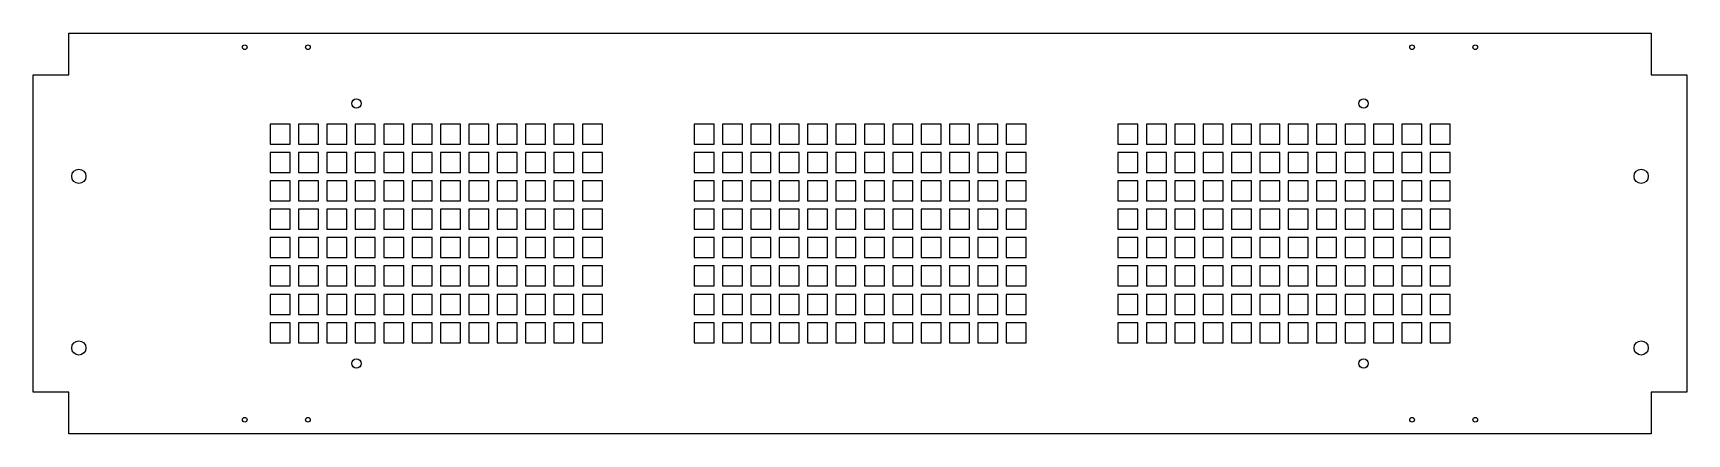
# Model space of a CAD drawing. Header units: inches. Extents: x -0.7 to 35.5, y -0.7 to 8.1.
import ezdxf

# ---------------------------------------------------------------- set-up
doc = ezdxf.new("R2010")
doc.units = ezdxf.units.IN
doc.header["$MEASUREMENT"] = 0

msp = doc.modelspace()

# ---------------------------------------------------------------- linework, layer by layer
at = {"color": 7, "linetype": 'Continuous', "lineweight": 25}
for p, q in [((0.123, 7.19), (0.123, 8.099)), ((0.123, 8.099), (34.687, 8.099)), ((34.687, 8.099), (34.687, 7.19)), ((-0.659, 0.25), (-0.659, 7.19)), ((-0.659, 7.19), (0.123, 7.19)), ((34.687, 7.19), (35.469, 7.19)), ((35.469, 7.19), (35.469, 0.25)), ((4.957, 6.11), (4.52, 6.11)), ((4.52, 6.11), (4.52, 5.673)), ((4.957, 5.673), (4.957, 6.11)), ((5.14, 6.11), (5.14, 5.673)), ((5.577, 6.11), (5.14, 6.11)), ((5.577, 5.673), (5.577, 6.11)), ((5.76, 6.11), (5.76, 5.673)), ((6.197, 6.11), (5.76, 6.11)), ((6.197, 5.673), (6.197, 6.11)), ((6.38, 6.11), (6.38, 5.673)), ((6.817, 6.11), (6.38, 6.11)), ((6.817, 5.673), (6.817, 6.11)), ((7, 6.11), (7, 5.673)), ((7.437, 6.11), (7, 6.11)), ((7.437, 5.673), (7.437, 6.11)), ((7.62, 6.11), (7.62, 5.673)), ((8.057, 6.11), (7.62, 6.11)), ((8.057, 5.673), (8.057, 6.11)), ((8.24, 6.11), (8.24, 5.673)), ((8.677, 6.11), (8.24, 6.11)), ((8.677, 5.673), (8.677, 6.11)), ((8.86, 6.11), (8.86, 5.673)), ((9.297, 6.11), (8.86, 6.11)), ((9.297, 5.673), (9.297, 6.11)), ((9.48, 6.11), (9.48, 5.673)), ((9.917, 6.11), (9.48, 6.11)), ((9.917, 5.673), (9.917, 6.11)), ((10.1, 6.11), (10.1, 5.673)), ((10.537, 6.11), (10.1, 6.11)), ((10.537, 5.673), (10.537, 6.11)), ((10.72, 6.11), (10.72, 5.673)), ((11.157, 6.11), (10.72, 6.11)), ((11.157, 5.673), (11.157, 6.11)), ((11.34, 6.11), (11.34, 5.673)), ((11.777, 6.11), (11.34, 6.11)), ((11.777, 5.673), (11.777, 6.11)), ((14.217, 6.11), (13.78, 6.11)), ((13.78, 6.11), (13.78, 5.673)), ((14.217, 5.673), (14.217, 6.11)), ((14.4, 6.11), (14.4, 5.673)), ((14.837, 6.11), (14.4, 6.11)), ((14.837, 5.673), (14.837, 6.11)), ((15.02, 6.11), (15.02, 5.673)), ((15.457, 6.11), (15.02, 6.11)), ((15.457, 5.673), (15.457, 6.11)), ((15.64, 6.11), (15.64, 5.673)), ((16.077, 6.11), (15.64, 6.11)), ((16.077, 5.673), (16.077, 6.11)), ((16.26, 6.11), (16.26, 5.673)), ((16.697, 6.11), (16.26, 6.11)), ((16.697, 5.673), (16.697, 6.11)), ((16.88, 6.11), (16.88, 5.673)), ((17.317, 6.11), (16.88, 6.11)), ((17.317, 5.673), (17.317, 6.11)), ((17.5, 6.11), (17.5, 5.673)), ((17.937, 6.11), (17.5, 6.11)), ((17.937, 5.673), (17.937, 6.11)), ((18.12, 6.11), (18.12, 5.673)), ((18.557, 6.11), (18.12, 6.11)), ((18.557, 5.673), (18.557, 6.11)), ((18.74, 6.11), (18.74, 5.673)), ((19.177, 6.11), (18.74, 6.11)), ((19.177, 5.673), (19.177, 6.11)), ((19.36, 6.11), (19.36, 5.673)), ((19.797, 6.11), (19.36, 6.11)), ((19.797, 5.673), (19.797, 6.11)), ((19.98, 6.11), (19.98, 5.673)), ((20.417, 6.11), (19.98, 6.11)), ((20.417, 5.673), (20.417, 6.11)), ((20.6, 6.11), (20.6, 5.673)), ((21.037, 6.11), (20.6, 6.11)), ((21.037, 5.673), (21.037, 6.11)), ((23.477, 6.11), (23.04, 6.11)), ((23.04, 6.11), (23.04, 5.673)), ((23.477, 5.673), (23.477, 6.11)), ((23.66, 6.11), (23.66, 5.673)), ((24.097, 6.11), (23.66, 6.11)), ((24.097, 5.673), (24.097, 6.11)), ((24.28, 6.11), (24.28, 5.673)), ((24.717, 6.11), (24.28, 6.11)), ((24.717, 5.673), (24.717, 6.11)), ((24.9, 6.11), (24.9, 5.673)), ((25.337, 6.11), (24.9, 6.11)), ((25.337, 5.673), (25.337, 6.11)), ((25.52, 6.11), (25.52, 5.673)), ((25.957, 6.11), (25.52, 6.11)), ((25.957, 5.673), (25.957, 6.11)), ((26.14, 6.11), (26.14, 5.673)), ((26.577, 6.11), (26.14, 6.11)), ((26.577, 5.673), (26.577, 6.11)), ((26.76, 6.11), (26.76, 5.673)), ((27.197, 6.11), (26.76, 6.11)), ((27.197, 5.673), (27.197, 6.11)), ((27.38, 6.11), (27.38, 5.673)), ((27.817, 6.11), (27.38, 6.11)), ((27.817, 5.673), (27.817, 6.11)), ((28, 6.11), (28, 5.673)), ((28.437, 6.11), (28, 6.11)), ((28.437, 5.673), (28.437, 6.11)), ((28.62, 6.11), (28.62, 5.673)), ((29.057, 6.11), (28.62, 6.11)), ((29.057, 5.673), (29.057, 6.11)), ((29.24, 6.11), (29.24, 5.673)), ((29.677, 6.11), (29.24, 6.11)), ((29.677, 5.673), (29.677, 6.11)), ((29.86, 6.11), (29.86, 5.673)), ((30.297, 6.11), (29.86, 6.11)), ((30.297, 5.673), (30.297, 6.11)), ((4.52, 5.673), (4.957, 5.673)), ((4.52, 5.49), (4.52, 5.053)), ((4.957, 5.49), (4.52, 5.49)), ((4.957, 5.053), (4.957, 5.49)), ((5.14, 5.673), (5.577, 5.673)), ((5.14, 5.49), (5.14, 5.053)), ((5.577, 5.49), (5.14, 5.49)), ((5.577, 5.053), (5.577, 5.49)), ((5.76, 5.673), (6.197, 5.673)), ((5.76, 5.49), (5.76, 5.053)), ((6.197, 5.49), (5.76, 5.49)), ((6.197, 5.053), (6.197, 5.49)), ((6.38, 5.673), (6.817, 5.673)), ((6.38, 5.49), (6.38, 5.053)), ((6.817, 5.49), (6.38, 5.49)), ((6.817, 5.053), (6.817, 5.49)), ((7, 5.673), (7.437, 5.673)), ((7, 5.49), (7, 5.053)), ((7.437, 5.49), (7, 5.49)), ((7.437, 5.053), (7.437, 5.49)), ((7.62, 5.673), (8.057, 5.673)), ((7.62, 5.49), (7.62, 5.053)), ((8.057, 5.49), (7.62, 5.49)), ((8.057, 5.053), (8.057, 5.49)), ((8.24, 5.673), (8.677, 5.673)), ((8.24, 5.49), (8.24, 5.053)), ((8.677, 5.49), (8.24, 5.49)), ((8.677, 5.053), (8.677, 5.49)), ((8.86, 5.673), (9.297, 5.673)), ((8.86, 5.49), (8.86, 5.053)), ((9.297, 5.49), (8.86, 5.49)), ((9.297, 5.053), (9.297, 5.49)), ((9.48, 5.673), (9.917, 5.673)), ((9.48, 5.49), (9.48, 5.053)), ((9.917, 5.49), (9.48, 5.49)), ((9.917, 5.053), (9.917, 5.49)), ((10.1, 5.673), (10.537, 5.673)), ((10.1, 5.49), (10.1, 5.053)), ((10.537, 5.49), (10.1, 5.49)), ((10.537, 5.053), (10.537, 5.49)), ((10.72, 5.673), (11.157, 5.673)), ((10.72, 5.49), (10.72, 5.053)), ((11.157, 5.49), (10.72, 5.49)), ((11.157, 5.053), (11.157, 5.49)), ((11.34, 5.673), (11.777, 5.673)), ((11.34, 5.49), (11.34, 5.053)), ((11.777, 5.49), (11.34, 5.49)), ((11.777, 5.053), (11.777, 5.49)), ((13.78, 5.673), (14.217, 5.673)), ((13.78, 5.49), (13.78, 5.053)), ((14.217, 5.49), (13.78, 5.49)), ((14.217, 5.053), (14.217, 5.49)), ((14.4, 5.673), (14.837, 5.673)), ((14.4, 5.49), (14.4, 5.053)), ((14.837, 5.49), (14.4, 5.49)), ((14.837, 5.053), (14.837, 5.49)), ((15.02, 5.673), (15.457, 5.673)), ((15.02, 5.49), (15.02, 5.053)), ((15.457, 5.49), (15.02, 5.49)), ((15.457, 5.053), (15.457, 5.49)), ((15.64, 5.673), (16.077, 5.673)), ((15.64, 5.49), (15.64, 5.053)), ((16.077, 5.49), (15.64, 5.49)), ((16.077, 5.053), (16.077, 5.49)), ((16.26, 5.673), (16.697, 5.673)), ((16.26, 5.49), (16.26, 5.053)), ((16.697, 5.49), (16.26, 5.49)), ((16.697, 5.053), (16.697, 5.49)), ((16.88, 5.673), (17.317, 5.673)), ((16.88, 5.49), (16.88, 5.053)), ((17.317, 5.49), (16.88, 5.49)), ((17.317, 5.053), (17.317, 5.49)), ((17.5, 5.673), (17.937, 5.673)), ((17.5, 5.49), (17.5, 5.053)), ((17.937, 5.49), (17.5, 5.49)), ((17.937, 5.053), (17.937, 5.49)), ((18.12, 5.673), (18.557, 5.673)), ((18.12, 5.49), (18.12, 5.053)), ((18.557, 5.49), (18.12, 5.49)), ((18.557, 5.053), (18.557, 5.49)), ((18.74, 5.673), (19.177, 5.673)), ((18.74, 5.49), (18.74, 5.053)), ((19.177, 5.49), (18.74, 5.49)), ((19.177, 5.053), (19.177, 5.49)), ((19.36, 5.673), (19.797, 5.673)), ((19.36, 5.49), (19.36, 5.053)), ((19.797, 5.49), (19.36, 5.49)), ((19.797, 5.053), (19.797, 5.49)), ((19.98, 5.673), (20.417, 5.673)), ((19.98, 5.49), (19.98, 5.053)), ((20.417, 5.49), (19.98, 5.49)), ((20.417, 5.053), (20.417, 5.49)), ((20.6, 5.673), (21.037, 5.673)), ((20.6, 5.49), (20.6, 5.053)), ((21.037, 5.49), (20.6, 5.49)), ((21.037, 5.053), (21.037, 5.49)), ((23.04, 5.673), (23.477, 5.673)), ((23.04, 5.49), (23.04, 5.053)), ((23.477, 5.49), (23.04, 5.49)), ((23.477, 5.053), (23.477, 5.49)), ((23.66, 5.673), (24.097, 5.673)), ((23.66, 5.49), (23.66, 5.053)), ((24.097, 5.49), (23.66, 5.49)), ((24.097, 5.053), (24.097, 5.49)), ((24.28, 5.673), (24.717, 5.673)), ((24.28, 5.49), (24.28, 5.053)), ((24.717, 5.49), (24.28, 5.49)), ((24.717, 5.053), (24.717, 5.49)), ((24.9, 5.673), (25.337, 5.673)), ((24.9, 5.49), (24.9, 5.053)), ((25.337, 5.49), (24.9, 5.49)), ((25.337, 5.053), (25.337, 5.49)), ((25.52, 5.673), (25.957, 5.673)), ((25.52, 5.49), (25.52, 5.053)), ((25.957, 5.49), (25.52, 5.49)), ((25.957, 5.053), (25.957, 5.49)), ((26.14, 5.673), (26.577, 5.673)), ((26.14, 5.49), (26.14, 5.053)), ((26.577, 5.49), (26.14, 5.49)), ((26.577, 5.053), (26.577, 5.49)), ((26.76, 5.673), (27.197, 5.673)), ((26.76, 5.49), (26.76, 5.053)), ((27.197, 5.49), (26.76, 5.49)), ((27.197, 5.053), (27.197, 5.49)), ((27.38, 5.673), (27.817, 5.673)), ((27.38, 5.49), (27.38, 5.053)), ((27.817, 5.49), (27.38, 5.49)), ((27.817, 5.053), (27.817, 5.49)), ((28, 5.673), (28.437, 5.673)), ((28, 5.49), (28, 5.053)), ((28.437, 5.49), (28, 5.49)), ((28.437, 5.053), (28.437, 5.49)), ((28.62, 5.673), (29.057, 5.673)), ((28.62, 5.49), (28.62, 5.053)), ((29.057, 5.49), (28.62, 5.49)), ((29.057, 5.053), (29.057, 5.49)), ((29.24, 5.673), (29.677, 5.673)), ((29.24, 5.49), (29.24, 5.053)), ((29.677, 5.49), (29.24, 5.49)), ((29.677, 5.053), (29.677, 5.49)), ((29.86, 5.673), (30.297, 5.673)), ((29.86, 5.49), (29.86, 5.053)), ((30.297, 5.49), (29.86, 5.49)), ((30.297, 5.053), (30.297, 5.49)), ((4.52, 5.053), (4.957, 5.053)), ((4.52, 4.87), (4.52, 4.433)), ((4.957, 4.87), (4.52, 4.87)), ((4.957, 4.433), (4.957, 4.87)), ((5.14, 5.053), (5.577, 5.053)), ((5.14, 4.87), (5.14, 4.433)), ((5.577, 4.87), (5.14, 4.87)), ((5.577, 4.433), (5.577, 4.87)), ((5.76, 5.053), (6.197, 5.053)), ((5.76, 4.87), (5.76, 4.433)), ((6.197, 4.87), (5.76, 4.87)), ((6.197, 4.433), (6.197, 4.87)), ((6.38, 5.053), (6.817, 5.053)), ((6.38, 4.87), (6.38, 4.433)), ((6.817, 4.87), (6.38, 4.87)), ((6.817, 4.433), (6.817, 4.87)), ((7, 5.053), (7.437, 5.053)), ((7, 4.87), (7, 4.433)), ((7.437, 4.87), (7, 4.87)), ((7.437, 4.433), (7.437, 4.87)), ((7.62, 5.053), (8.057, 5.053)), ((7.62, 4.87), (7.62, 4.433)), ((8.057, 4.87), (7.62, 4.87)), ((8.057, 4.433), (8.057, 4.87)), ((8.24, 5.053), (8.677, 5.053)), ((8.24, 4.87), (8.24, 4.433)), ((8.677, 4.87), (8.24, 4.87)), ((8.677, 4.433), (8.677, 4.87)), ((8.86, 5.053), (9.297, 5.053)), ((8.86, 4.87), (8.86, 4.433)), ((9.297, 4.87), (8.86, 4.87)), ((9.297, 4.433), (9.297, 4.87)), ((9.48, 5.053), (9.917, 5.053)), ((9.48, 4.87), (9.48, 4.433)), ((9.917, 4.87), (9.48, 4.87)), ((9.917, 4.433), (9.917, 4.87)), ((10.1, 5.053), (10.537, 5.053)), ((10.1, 4.87), (10.1, 4.433)), ((10.537, 4.87), (10.1, 4.87)), ((10.537, 4.433), (10.537, 4.87)), ((10.72, 5.053), (11.157, 5.053)), ((10.72, 4.87), (10.72, 4.433)), ((11.157, 4.87), (10.72, 4.87)), ((11.157, 4.433), (11.157, 4.87)), ((11.34, 5.053), (11.777, 5.053)), ((11.34, 4.87), (11.34, 4.433)), ((11.777, 4.87), (11.34, 4.87)), ((11.777, 4.433), (11.777, 4.87)), ((13.78, 5.053), (14.217, 5.053)), ((13.78, 4.87), (13.78, 4.433)), ((14.217, 4.87), (13.78, 4.87)), ((14.217, 4.433), (14.217, 4.87)), ((14.4, 5.053), (14.837, 5.053)), ((14.4, 4.87), (14.4, 4.433)), ((14.837, 4.87), (14.4, 4.87)), ((14.837, 4.433), (14.837, 4.87)), ((15.02, 5.053), (15.457, 5.053)), ((15.02, 4.87), (15.02, 4.433)), ((15.457, 4.87), (15.02, 4.87)), ((15.457, 4.433), (15.457, 4.87)), ((15.64, 5.053), (16.077, 5.053)), ((15.64, 4.87), (15.64, 4.433)), ((16.077, 4.87), (15.64, 4.87)), ((16.077, 4.433), (16.077, 4.87)), ((16.26, 5.053), (16.697, 5.053)), ((16.26, 4.87), (16.26, 4.433)), ((16.697, 4.87), (16.26, 4.87)), ((16.697, 4.433), (16.697, 4.87)), ((16.88, 5.053), (17.317, 5.053)), ((16.88, 4.87), (16.88, 4.433)), ((17.317, 4.87), (16.88, 4.87)), ((17.317, 4.433), (17.317, 4.87)), ((17.5, 5.053), (17.937, 5.053)), ((17.5, 4.87), (17.5, 4.433)), ((17.937, 4.87), (17.5, 4.87)), ((17.937, 4.433), (17.937, 4.87)), ((18.12, 5.053), (18.557, 5.053)), ((18.12, 4.87), (18.12, 4.433)), ((18.557, 4.87), (18.12, 4.87)), ((18.557, 4.433), (18.557, 4.87)), ((18.74, 5.053), (19.177, 5.053)), ((18.74, 4.87), (18.74, 4.433)), ((19.177, 4.87), (18.74, 4.87)), ((19.177, 4.433), (19.177, 4.87)), ((19.36, 5.053), (19.797, 5.053)), ((19.36, 4.87), (19.36, 4.433)), ((19.797, 4.87), (19.36, 4.87)), ((19.797, 4.433), (19.797, 4.87)), ((19.98, 5.053), (20.417, 5.053)), ((19.98, 4.87), (19.98, 4.433)), ((20.417, 4.87), (19.98, 4.87)), ((20.417, 4.433), (20.417, 4.87)), ((20.6, 5.053), (21.037, 5.053)), ((20.6, 4.87), (20.6, 4.433)), ((21.037, 4.87), (20.6, 4.87)), ((21.037, 4.433), (21.037, 4.87)), ((23.04, 5.053), (23.477, 5.053)), ((23.04, 4.87), (23.04, 4.433)), ((23.477, 4.87), (23.04, 4.87)), ((23.477, 4.433), (23.477, 4.87)), ((23.66, 5.053), (24.097, 5.053)), ((23.66, 4.87), (23.66, 4.433)), ((24.097, 4.87), (23.66, 4.87)), ((24.097, 4.433), (24.097, 4.87)), ((24.28, 5.053), (24.717, 5.053)), ((24.28, 4.87), (24.28, 4.433)), ((24.717, 4.87), (24.28, 4.87)), ((24.717, 4.433), (24.717, 4.87)), ((24.9, 5.053), (25.337, 5.053)), ((24.9, 4.87), (24.9, 4.433)), ((25.337, 4.87), (24.9, 4.87)), ((25.337, 4.433), (25.337, 4.87)), ((25.52, 5.053), (25.957, 5.053)), ((25.52, 4.87), (25.52, 4.433)), ((25.957, 4.87), (25.52, 4.87)), ((25.957, 4.433), (25.957, 4.87)), ((26.14, 5.053), (26.577, 5.053)), ((26.14, 4.87), (26.14, 4.433)), ((26.577, 4.87), (26.14, 4.87)), ((26.577, 4.433), (26.577, 4.87)), ((26.76, 5.053), (27.197, 5.053)), ((26.76, 4.87), (26.76, 4.433)), ((27.197, 4.87), (26.76, 4.87)), ((27.197, 4.433), (27.197, 4.87)), ((27.38, 5.053), (27.817, 5.053)), ((27.38, 4.87), (27.38, 4.433)), ((27.817, 4.87), (27.38, 4.87)), ((27.817, 4.433), (27.817, 4.87)), ((28, 5.053), (28.437, 5.053)), ((28, 4.87), (28, 4.433)), ((28.437, 4.87), (28, 4.87)), ((28.437, 4.433), (28.437, 4.87)), ((28.62, 5.053), (29.057, 5.053)), ((28.62, 4.87), (28.62, 4.433)), ((29.057, 4.87), (28.62, 4.87)), ((29.057, 4.433), (29.057, 4.87)), ((29.24, 5.053), (29.677, 5.053)), ((29.24, 4.87), (29.24, 4.433)), ((29.677, 4.87), (29.24, 4.87)), ((29.677, 4.433), (29.677, 4.87)), ((29.86, 5.053), (30.297, 5.053)), ((29.86, 4.87), (29.86, 4.433)), ((30.297, 4.87), (29.86, 4.87)), ((30.297, 4.433), (30.297, 4.87)), ((4.52, 4.433), (4.957, 4.433)), ((5.14, 4.433), (5.577, 4.433)), ((5.76, 4.433), (6.197, 4.433)), ((6.38, 4.433), (6.817, 4.433)), ((7, 4.433), (7.437, 4.433)), ((7.62, 4.433), (8.057, 4.433)), ((8.24, 4.433), (8.677, 4.433)), ((8.86, 4.433), (9.297, 4.433)), ((9.48, 4.433), (9.917, 4.433)), ((10.1, 4.433), (10.537, 4.433)), ((10.72, 4.433), (11.157, 4.433)), ((11.34, 4.433), (11.777, 4.433)), ((13.78, 4.433), (14.217, 4.433)), ((14.4, 4.433), (14.837, 4.433)), ((15.02, 4.433), (15.457, 4.433)), ((15.64, 4.433), (16.077, 4.433)), ((16.26, 4.433), (16.697, 4.433)), ((16.88, 4.433), (17.317, 4.433)), ((17.5, 4.433), (17.937, 4.433)), ((18.12, 4.433), (18.557, 4.433)), ((18.74, 4.433), (19.177, 4.433)), ((19.36, 4.433), (19.797, 4.433)), ((19.98, 4.433), (20.417, 4.433)), ((20.6, 4.433), (21.037, 4.433)), ((23.04, 4.433), (23.477, 4.433)), ((23.66, 4.433), (24.097, 4.433)), ((24.28, 4.433), (24.717, 4.433)), ((24.9, 4.433), (25.337, 4.433)), ((25.52, 4.433), (25.957, 4.433)), ((26.14, 4.433), (26.577, 4.433)), ((26.76, 4.433), (27.197, 4.433)), ((27.38, 4.433), (27.817, 4.433)), ((28, 4.433), (28.437, 4.433)), ((28.62, 4.433), (29.057, 4.433)), ((29.24, 4.433), (29.677, 4.433)), ((29.86, 4.433), (30.297, 4.433)), ((4.52, 4.25), (4.52, 3.813)), ((4.957, 4.25), (4.52, 4.25)), ((4.957, 3.813), (4.957, 4.25)), ((5.14, 4.25), (5.14, 3.813)), ((5.577, 4.25), (5.14, 4.25)), ((5.577, 3.813), (5.577, 4.25)), ((5.76, 4.25), (5.76, 3.813)), ((6.197, 4.25), (5.76, 4.25)), ((6.197, 3.813), (6.197, 4.25)), ((6.38, 4.25), (6.38, 3.813)), ((6.817, 4.25), (6.38, 4.25)), ((6.817, 3.813), (6.817, 4.25)), ((7, 4.25), (7, 3.813)), ((7.437, 4.25), (7, 4.25)), ((7.437, 3.813), (7.437, 4.25)), ((7.62, 4.25), (7.62, 3.813)), ((8.057, 4.25), (7.62, 4.25)), ((8.057, 3.813), (8.057, 4.25)), ((8.24, 4.25), (8.24, 3.813)), ((8.677, 4.25), (8.24, 4.25)), ((8.677, 3.813), (8.677, 4.25)), ((8.86, 4.25), (8.86, 3.813)), ((9.297, 4.25), (8.86, 4.25)), ((9.297, 3.813), (9.297, 4.25)), ((9.48, 4.25), (9.48, 3.813)), ((9.917, 4.25), (9.48, 4.25)), ((9.917, 3.813), (9.917, 4.25)), ((10.1, 4.25), (10.1, 3.813)), ((10.537, 4.25), (10.1, 4.25)), ((10.537, 3.813), (10.537, 4.25)), ((10.72, 4.25), (10.72, 3.813)), ((11.157, 4.25), (10.72, 4.25)), ((11.157, 3.813), (11.157, 4.25)), ((11.34, 4.25), (11.34, 3.813)), ((11.777, 4.25), (11.34, 4.25)), ((11.777, 3.813), (11.777, 4.25)), ((13.78, 4.25), (13.78, 3.813)), ((14.217, 4.25), (13.78, 4.25)), ((14.217, 3.813), (14.217, 4.25)), ((14.4, 4.25), (14.4, 3.813)), ((14.837, 4.25), (14.4, 4.25)), ((14.837, 3.813), (14.837, 4.25)), ((15.02, 4.25), (15.02, 3.813)), ((15.457, 4.25), (15.02, 4.25)), ((15.457, 3.813), (15.457, 4.25)), ((15.64, 4.25), (15.64, 3.813)), ((16.077, 4.25), (15.64, 4.25)), ((16.077, 3.813), (16.077, 4.25)), ((16.26, 4.25), (16.26, 3.813)), ((16.697, 4.25), (16.26, 4.25)), ((16.697, 3.813), (16.697, 4.25)), ((16.88, 4.25), (16.88, 3.813)), ((17.317, 4.25), (16.88, 4.25)), ((17.317, 3.813), (17.317, 4.25)), ((17.5, 4.25), (17.5, 3.813)), ((17.937, 4.25), (17.5, 4.25)), ((17.937, 3.813), (17.937, 4.25)), ((18.12, 4.25), (18.12, 3.813)), ((18.557, 4.25), (18.12, 4.25)), ((18.557, 3.813), (18.557, 4.25)), ((18.74, 4.25), (18.74, 3.813)), ((19.177, 4.25), (18.74, 4.25)), ((19.177, 3.813), (19.177, 4.25)), ((19.36, 4.25), (19.36, 3.813)), ((19.797, 4.25), (19.36, 4.25)), ((19.797, 3.813), (19.797, 4.25)), ((19.98, 4.25), (19.98, 3.813)), ((20.417, 4.25), (19.98, 4.25)), ((20.417, 3.813), (20.417, 4.25)), ((20.6, 4.25), (20.6, 3.813)), ((21.037, 4.25), (20.6, 4.25)), ((21.037, 3.813), (21.037, 4.25)), ((23.04, 4.25), (23.04, 3.813)), ((23.477, 4.25), (23.04, 4.25)), ((23.477, 3.813), (23.477, 4.25)), ((23.66, 4.25), (23.66, 3.813)), ((24.097, 4.25), (23.66, 4.25)), ((24.097, 3.813), (24.097, 4.25)), ((24.28, 4.25), (24.28, 3.813)), ((24.717, 4.25), (24.28, 4.25)), ((24.717, 3.813), (24.717, 4.25)), ((24.9, 4.25), (24.9, 3.813)), ((25.337, 4.25), (24.9, 4.25)), ((25.337, 3.813), (25.337, 4.25)), ((25.52, 4.25), (25.52, 3.813)), ((25.957, 4.25), (25.52, 4.25)), ((25.957, 3.813), (25.957, 4.25)), ((26.14, 4.25), (26.14, 3.813)), ((26.577, 4.25), (26.14, 4.25)), ((26.577, 3.813), (26.577, 4.25)), ((26.76, 4.25), (26.76, 3.813)), ((27.197, 4.25), (26.76, 4.25)), ((27.197, 3.813), (27.197, 4.25)), ((27.38, 4.25), (27.38, 3.813)), ((27.817, 4.25), (27.38, 4.25)), ((27.817, 3.813), (27.817, 4.25)), ((28, 4.25), (28, 3.813)), ((28.437, 4.25), (28, 4.25)), ((28.437, 3.813), (28.437, 4.25)), ((28.62, 4.25), (28.62, 3.813)), ((29.057, 4.25), (28.62, 4.25)), ((29.057, 3.813), (29.057, 4.25)), ((29.24, 4.25), (29.24, 3.813)), ((29.677, 4.25), (29.24, 4.25)), ((29.677, 3.813), (29.677, 4.25)), ((29.86, 4.25), (29.86, 3.813)), ((30.297, 4.25), (29.86, 4.25)), ((30.297, 3.813), (30.297, 4.25)), ((4.52, 3.813), (4.957, 3.813)), ((4.52, 3.63), (4.52, 3.193)), ((4.957, 3.63), (4.52, 3.63)), ((4.957, 3.193), (4.957, 3.63)), ((5.14, 3.813), (5.577, 3.813)), ((5.14, 3.63), (5.14, 3.193)), ((5.577, 3.63), (5.14, 3.63)), ((5.577, 3.193), (5.577, 3.63)), ((5.76, 3.813), (6.197, 3.813)), ((5.76, 3.63), (5.76, 3.193)), ((6.197, 3.63), (5.76, 3.63)), ((6.197, 3.193), (6.197, 3.63)), ((6.38, 3.813), (6.817, 3.813)), ((6.38, 3.63), (6.38, 3.193)), ((6.817, 3.63), (6.38, 3.63)), ((6.817, 3.193), (6.817, 3.63)), ((7, 3.813), (7.437, 3.813)), ((7, 3.63), (7, 3.193)), ((7.437, 3.63), (7, 3.63)), ((7.437, 3.193), (7.437, 3.63)), ((7.62, 3.813), (8.057, 3.813)), ((7.62, 3.63), (7.62, 3.193)), ((8.057, 3.63), (7.62, 3.63)), ((8.057, 3.193), (8.057, 3.63)), ((8.24, 3.813), (8.677, 3.813)), ((8.24, 3.63), (8.24, 3.193)), ((8.677, 3.63), (8.24, 3.63)), ((8.677, 3.193), (8.677, 3.63)), ((8.86, 3.813), (9.297, 3.813)), ((8.86, 3.63), (8.86, 3.193)), ((9.297, 3.63), (8.86, 3.63)), ((9.297, 3.193), (9.297, 3.63)), ((9.48, 3.813), (9.917, 3.813)), ((9.48, 3.63), (9.48, 3.193)), ((9.917, 3.63), (9.48, 3.63)), ((9.917, 3.193), (9.917, 3.63)), ((10.1, 3.813), (10.537, 3.813)), ((10.1, 3.63), (10.1, 3.193)), ((10.537, 3.63), (10.1, 3.63)), ((10.537, 3.193), (10.537, 3.63)), ((10.72, 3.813), (11.157, 3.813)), ((10.72, 3.63), (10.72, 3.193)), ((11.157, 3.63), (10.72, 3.63)), ((11.157, 3.193), (11.157, 3.63)), ((11.34, 3.813), (11.777, 3.813)), ((11.34, 3.63), (11.34, 3.193)), ((11.777, 3.63), (11.34, 3.63)), ((11.777, 3.193), (11.777, 3.63)), ((13.78, 3.813), (14.217, 3.813)), ((13.78, 3.63), (13.78, 3.193)), ((14.217, 3.63), (13.78, 3.63)), ((14.217, 3.193), (14.217, 3.63)), ((14.4, 3.813), (14.837, 3.813)), ((14.4, 3.63), (14.4, 3.193)), ((14.837, 3.63), (14.4, 3.63)), ((14.837, 3.193), (14.837, 3.63)), ((15.02, 3.813), (15.457, 3.813)), ((15.02, 3.63), (15.02, 3.193)), ((15.457, 3.63), (15.02, 3.63)), ((15.457, 3.193), (15.457, 3.63)), ((15.64, 3.813), (16.077, 3.813)), ((15.64, 3.63), (15.64, 3.193)), ((16.077, 3.63), (15.64, 3.63)), ((16.077, 3.193), (16.077, 3.63)), ((16.26, 3.813), (16.697, 3.813)), ((16.26, 3.63), (16.26, 3.193)), ((16.697, 3.63), (16.26, 3.63)), ((16.697, 3.193), (16.697, 3.63)), ((16.88, 3.813), (17.317, 3.813)), ((16.88, 3.63), (16.88, 3.193)), ((17.317, 3.63), (16.88, 3.63)), ((17.317, 3.193), (17.317, 3.63)), ((17.5, 3.813), (17.937, 3.813)), ((17.5, 3.63), (17.5, 3.193)), ((17.937, 3.63), (17.5, 3.63)), ((17.937, 3.193), (17.937, 3.63)), ((18.12, 3.813), (18.557, 3.813)), ((18.12, 3.63), (18.12, 3.193)), ((18.557, 3.63), (18.12, 3.63)), ((18.557, 3.193), (18.557, 3.63)), ((18.74, 3.813), (19.177, 3.813)), ((18.74, 3.63), (18.74, 3.193)), ((19.177, 3.63), (18.74, 3.63)), ((19.177, 3.193), (19.177, 3.63)), ((19.36, 3.813), (19.797, 3.813)), ((19.36, 3.63), (19.36, 3.193)), ((19.797, 3.63), (19.36, 3.63)), ((19.797, 3.193), (19.797, 3.63)), ((19.98, 3.813), (20.417, 3.813)), ((19.98, 3.63), (19.98, 3.193)), ((20.417, 3.63), (19.98, 3.63)), ((20.417, 3.193), (20.417, 3.63)), ((20.6, 3.813), (21.037, 3.813)), ((20.6, 3.63), (20.6, 3.193)), ((21.037, 3.63), (20.6, 3.63)), ((21.037, 3.193), (21.037, 3.63)), ((23.04, 3.813), (23.477, 3.813)), ((23.04, 3.63), (23.04, 3.193)), ((23.477, 3.63), (23.04, 3.63)), ((23.477, 3.193), (23.477, 3.63)), ((23.66, 3.813), (24.097, 3.813)), ((23.66, 3.63), (23.66, 3.193)), ((24.097, 3.63), (23.66, 3.63)), ((24.097, 3.193), (24.097, 3.63)), ((24.28, 3.813), (24.717, 3.813)), ((24.28, 3.63), (24.28, 3.193)), ((24.717, 3.63), (24.28, 3.63)), ((24.717, 3.193), (24.717, 3.63)), ((24.9, 3.813), (25.337, 3.813)), ((24.9, 3.63), (24.9, 3.193)), ((25.337, 3.63), (24.9, 3.63)), ((25.337, 3.193), (25.337, 3.63)), ((25.52, 3.813), (25.957, 3.813)), ((25.52, 3.63), (25.52, 3.193)), ((25.957, 3.63), (25.52, 3.63)), ((25.957, 3.193), (25.957, 3.63)), ((26.14, 3.813), (26.577, 3.813)), ((26.14, 3.63), (26.14, 3.193)), ((26.577, 3.63), (26.14, 3.63)), ((26.577, 3.193), (26.577, 3.63)), ((26.76, 3.813), (27.197, 3.813)), ((26.76, 3.63), (26.76, 3.193)), ((27.197, 3.63), (26.76, 3.63)), ((27.197, 3.193), (27.197, 3.63)), ((27.38, 3.813), (27.817, 3.813)), ((27.38, 3.63), (27.38, 3.193)), ((27.817, 3.63), (27.38, 3.63)), ((27.817, 3.193), (27.817, 3.63)), ((28, 3.813), (28.437, 3.813)), ((28, 3.63), (28, 3.193)), ((28.437, 3.63), (28, 3.63)), ((28.437, 3.193), (28.437, 3.63)), ((28.62, 3.813), (29.057, 3.813)), ((28.62, 3.63), (28.62, 3.193)), ((29.057, 3.63), (28.62, 3.63)), ((29.057, 3.193), (29.057, 3.63)), ((29.24, 3.813), (29.677, 3.813)), ((29.24, 3.63), (29.24, 3.193)), ((29.677, 3.63), (29.24, 3.63)), ((29.677, 3.193), (29.677, 3.63)), ((29.86, 3.813), (30.297, 3.813)), ((29.86, 3.63), (29.86, 3.193)), ((30.297, 3.63), (29.86, 3.63)), ((30.297, 3.193), (30.297, 3.63)), ((4.52, 3.193), (4.957, 3.193)), ((4.52, 3.01), (4.52, 2.573)), ((4.957, 3.01), (4.52, 3.01)), ((4.957, 2.573), (4.957, 3.01)), ((5.14, 3.193), (5.577, 3.193)), ((5.14, 3.01), (5.14, 2.573)), ((5.577, 3.01), (5.14, 3.01)), ((5.577, 2.573), (5.577, 3.01)), ((5.76, 3.193), (6.197, 3.193)), ((5.76, 3.01), (5.76, 2.573)), ((6.197, 3.01), (5.76, 3.01)), ((6.197, 2.573), (6.197, 3.01)), ((6.38, 3.193), (6.817, 3.193)), ((6.38, 3.01), (6.38, 2.573)), ((6.817, 3.01), (6.38, 3.01)), ((6.817, 2.573), (6.817, 3.01)), ((7, 3.193), (7.437, 3.193)), ((7, 3.01), (7, 2.573)), ((7.437, 3.01), (7, 3.01)), ((7.437, 2.573), (7.437, 3.01)), ((7.62, 3.193), (8.057, 3.193)), ((7.62, 3.01), (7.62, 2.573)), ((8.057, 3.01), (7.62, 3.01)), ((8.057, 2.573), (8.057, 3.01)), ((8.24, 3.193), (8.677, 3.193)), ((8.24, 3.01), (8.24, 2.573)), ((8.677, 3.01), (8.24, 3.01)), ((8.677, 2.573), (8.677, 3.01)), ((8.86, 3.193), (9.297, 3.193)), ((8.86, 3.01), (8.86, 2.573)), ((9.297, 3.01), (8.86, 3.01)), ((9.297, 2.573), (9.297, 3.01)), ((9.48, 3.193), (9.917, 3.193)), ((9.48, 3.01), (9.48, 2.573)), ((9.917, 3.01), (9.48, 3.01)), ((9.917, 2.573), (9.917, 3.01)), ((10.1, 3.193), (10.537, 3.193)), ((10.1, 3.01), (10.1, 2.573)), ((10.537, 3.01), (10.1, 3.01)), ((10.537, 2.573), (10.537, 3.01)), ((10.72, 3.193), (11.157, 3.193)), ((10.72, 3.01), (10.72, 2.573)), ((11.157, 3.01), (10.72, 3.01)), ((11.157, 2.573), (11.157, 3.01)), ((11.34, 3.193), (11.777, 3.193)), ((11.34, 3.01), (11.34, 2.573)), ((11.777, 3.01), (11.34, 3.01)), ((11.777, 2.573), (11.777, 3.01)), ((13.78, 3.193), (14.217, 3.193)), ((13.78, 3.01), (13.78, 2.573)), ((14.217, 3.01), (13.78, 3.01)), ((14.217, 2.573), (14.217, 3.01)), ((14.4, 3.193), (14.837, 3.193)), ((14.4, 3.01), (14.4, 2.573)), ((14.837, 3.01), (14.4, 3.01)), ((14.837, 2.573), (14.837, 3.01)), ((15.02, 3.193), (15.457, 3.193)), ((15.02, 3.01), (15.02, 2.573)), ((15.457, 3.01), (15.02, 3.01)), ((15.457, 2.573), (15.457, 3.01)), ((15.64, 3.193), (16.077, 3.193)), ((15.64, 3.01), (15.64, 2.573)), ((16.077, 3.01), (15.64, 3.01)), ((16.077, 2.573), (16.077, 3.01)), ((16.26, 3.193), (16.697, 3.193)), ((16.26, 3.01), (16.26, 2.573)), ((16.697, 3.01), (16.26, 3.01)), ((16.697, 2.573), (16.697, 3.01)), ((16.88, 3.193), (17.317, 3.193)), ((16.88, 3.01), (16.88, 2.573)), ((17.317, 3.01), (16.88, 3.01)), ((17.317, 2.573), (17.317, 3.01)), ((17.5, 3.193), (17.937, 3.193)), ((17.5, 3.01), (17.5, 2.573)), ((17.937, 3.01), (17.5, 3.01)), ((17.937, 2.573), (17.937, 3.01)), ((18.12, 3.193), (18.557, 3.193)), ((18.12, 3.01), (18.12, 2.573)), ((18.557, 3.01), (18.12, 3.01)), ((18.557, 2.573), (18.557, 3.01)), ((18.74, 3.193), (19.177, 3.193)), ((18.74, 3.01), (18.74, 2.573)), ((19.177, 3.01), (18.74, 3.01)), ((19.177, 2.573), (19.177, 3.01)), ((19.36, 3.193), (19.797, 3.193)), ((19.36, 3.01), (19.36, 2.573)), ((19.797, 3.01), (19.36, 3.01)), ((19.797, 2.573), (19.797, 3.01)), ((19.98, 3.193), (20.417, 3.193)), ((19.98, 3.01), (19.98, 2.573)), ((20.417, 3.01), (19.98, 3.01)), ((20.417, 2.573), (20.417, 3.01)), ((20.6, 3.193), (21.037, 3.193)), ((20.6, 3.01), (20.6, 2.573)), ((21.037, 3.01), (20.6, 3.01)), ((21.037, 2.573), (21.037, 3.01)), ((23.04, 3.193), (23.477, 3.193)), ((23.04, 3.01), (23.04, 2.573)), ((23.477, 3.01), (23.04, 3.01)), ((23.477, 2.573), (23.477, 3.01)), ((23.66, 3.193), (24.097, 3.193)), ((23.66, 3.01), (23.66, 2.573)), ((24.097, 3.01), (23.66, 3.01)), ((24.097, 2.573), (24.097, 3.01)), ((24.28, 3.193), (24.717, 3.193)), ((24.28, 3.01), (24.28, 2.573)), ((24.717, 3.01), (24.28, 3.01)), ((24.717, 2.573), (24.717, 3.01)), ((24.9, 3.193), (25.337, 3.193)), ((24.9, 3.01), (24.9, 2.573)), ((25.337, 3.01), (24.9, 3.01)), ((25.337, 2.573), (25.337, 3.01)), ((25.52, 3.193), (25.957, 3.193)), ((25.52, 3.01), (25.52, 2.573)), ((25.957, 3.01), (25.52, 3.01)), ((25.957, 2.573), (25.957, 3.01)), ((26.14, 3.193), (26.577, 3.193)), ((26.14, 3.01), (26.14, 2.573)), ((26.577, 3.01), (26.14, 3.01)), ((26.577, 2.573), (26.577, 3.01)), ((26.76, 3.193), (27.197, 3.193)), ((26.76, 3.01), (26.76, 2.573)), ((27.197, 3.01), (26.76, 3.01)), ((27.197, 2.573), (27.197, 3.01)), ((27.38, 3.193), (27.817, 3.193)), ((27.38, 3.01), (27.38, 2.573)), ((27.817, 3.01), (27.38, 3.01)), ((27.817, 2.573), (27.817, 3.01)), ((28, 3.193), (28.437, 3.193)), ((28, 3.01), (28, 2.573)), ((28.437, 3.01), (28, 3.01)), ((28.437, 2.573), (28.437, 3.01)), ((28.62, 3.193), (29.057, 3.193)), ((28.62, 3.01), (28.62, 2.573)), ((29.057, 3.01), (28.62, 3.01)), ((29.057, 2.573), (29.057, 3.01)), ((29.24, 3.193), (29.677, 3.193)), ((29.24, 3.01), (29.24, 2.573)), ((29.677, 3.01), (29.24, 3.01)), ((29.677, 2.573), (29.677, 3.01)), ((29.86, 3.193), (30.297, 3.193)), ((29.86, 3.01), (29.86, 2.573)), ((30.297, 3.01), (29.86, 3.01)), ((30.297, 2.573), (30.297, 3.01)), ((4.52, 2.573), (4.957, 2.573)), ((5.14, 2.573), (5.577, 2.573)), ((5.76, 2.573), (6.197, 2.573)), ((6.38, 2.573), (6.817, 2.573)), ((7, 2.573), (7.437, 2.573)), ((7.62, 2.573), (8.057, 2.573)), ((8.24, 2.573), (8.677, 2.573)), ((8.86, 2.573), (9.297, 2.573)), ((9.48, 2.573), (9.917, 2.573)), ((10.1, 2.573), (10.537, 2.573)), ((10.72, 2.573), (11.157, 2.573)), ((11.34, 2.573), (11.777, 2.573)), ((13.78, 2.573), (14.217, 2.573)), ((14.4, 2.573), (14.837, 2.573)), ((15.02, 2.573), (15.457, 2.573)), ((15.64, 2.573), (16.077, 2.573)), ((16.26, 2.573), (16.697, 2.573)), ((16.88, 2.573), (17.317, 2.573)), ((17.5, 2.573), (17.937, 2.573)), ((18.12, 2.573), (18.557, 2.573)), ((18.74, 2.573), (19.177, 2.573)), ((19.36, 2.573), (19.797, 2.573)), ((19.98, 2.573), (20.417, 2.573)), ((20.6, 2.573), (21.037, 2.573)), ((23.04, 2.573), (23.477, 2.573)), ((23.66, 2.573), (24.097, 2.573)), ((24.28, 2.573), (24.717, 2.573)), ((24.9, 2.573), (25.337, 2.573)), ((25.52, 2.573), (25.957, 2.573)), ((26.14, 2.573), (26.577, 2.573)), ((26.76, 2.573), (27.197, 2.573)), ((27.38, 2.573), (27.817, 2.573)), ((28, 2.573), (28.437, 2.573)), ((28.62, 2.573), (29.057, 2.573)), ((29.24, 2.573), (29.677, 2.573)), ((29.86, 2.573), (30.297, 2.573)), ((4.52, 2.39), (4.52, 1.953)), ((4.957, 2.39), (4.52, 2.39)), ((4.957, 1.953), (4.957, 2.39)), ((5.14, 2.39), (5.14, 1.953)), ((5.577, 2.39), (5.14, 2.39)), ((5.577, 1.953), (5.577, 2.39)), ((5.76, 2.39), (5.76, 1.953)), ((6.197, 2.39), (5.76, 2.39)), ((6.197, 1.953), (6.197, 2.39)), ((6.38, 2.39), (6.38, 1.953)), ((6.817, 2.39), (6.38, 2.39)), ((6.817, 1.953), (6.817, 2.39)), ((7, 2.39), (7, 1.953)), ((7.437, 2.39), (7, 2.39)), ((7.437, 1.953), (7.437, 2.39)), ((7.62, 2.39), (7.62, 1.953)), ((8.057, 2.39), (7.62, 2.39)), ((8.057, 1.953), (8.057, 2.39)), ((8.24, 2.39), (8.24, 1.953)), ((8.677, 2.39), (8.24, 2.39)), ((8.677, 1.953), (8.677, 2.39)), ((8.86, 2.39), (8.86, 1.953)), ((9.297, 2.39), (8.86, 2.39)), ((9.297, 1.953), (9.297, 2.39)), ((9.48, 2.39), (9.48, 1.953)), ((9.917, 2.39), (9.48, 2.39)), ((9.917, 1.953), (9.917, 2.39)), ((10.1, 2.39), (10.1, 1.953)), ((10.537, 2.39), (10.1, 2.39)), ((10.537, 1.953), (10.537, 2.39)), ((10.72, 2.39), (10.72, 1.953)), ((11.157, 2.39), (10.72, 2.39)), ((11.157, 1.953), (11.157, 2.39)), ((11.34, 2.39), (11.34, 1.953)), ((11.777, 2.39), (11.34, 2.39)), ((11.777, 1.953), (11.777, 2.39)), ((13.78, 2.39), (13.78, 1.953)), ((14.217, 2.39), (13.78, 2.39)), ((14.217, 1.953), (14.217, 2.39)), ((14.4, 2.39), (14.4, 1.953)), ((14.837, 2.39), (14.4, 2.39)), ((14.837, 1.953), (14.837, 2.39)), ((15.02, 2.39), (15.02, 1.953)), ((15.457, 2.39), (15.02, 2.39)), ((15.457, 1.953), (15.457, 2.39)), ((15.64, 2.39), (15.64, 1.953)), ((16.077, 2.39), (15.64, 2.39)), ((16.077, 1.953), (16.077, 2.39)), ((16.26, 2.39), (16.26, 1.953)), ((16.697, 2.39), (16.26, 2.39)), ((16.697, 1.953), (16.697, 2.39)), ((16.88, 2.39), (16.88, 1.953)), ((17.317, 2.39), (16.88, 2.39)), ((17.317, 1.953), (17.317, 2.39)), ((17.5, 2.39), (17.5, 1.953)), ((17.937, 2.39), (17.5, 2.39)), ((17.937, 1.953), (17.937, 2.39)), ((18.12, 2.39), (18.12, 1.953)), ((18.557, 2.39), (18.12, 2.39)), ((18.557, 1.953), (18.557, 2.39)), ((18.74, 2.39), (18.74, 1.953)), ((19.177, 2.39), (18.74, 2.39)), ((19.177, 1.953), (19.177, 2.39)), ((19.36, 2.39), (19.36, 1.953)), ((19.797, 2.39), (19.36, 2.39)), ((19.797, 1.953), (19.797, 2.39)), ((19.98, 2.39), (19.98, 1.953)), ((20.417, 2.39), (19.98, 2.39)), ((20.417, 1.953), (20.417, 2.39)), ((20.6, 2.39), (20.6, 1.953)), ((21.037, 2.39), (20.6, 2.39)), ((21.037, 1.953), (21.037, 2.39)), ((23.04, 2.39), (23.04, 1.953)), ((23.477, 2.39), (23.04, 2.39)), ((23.477, 1.953), (23.477, 2.39)), ((23.66, 2.39), (23.66, 1.953)), ((24.097, 2.39), (23.66, 2.39)), ((24.097, 1.953), (24.097, 2.39)), ((24.28, 2.39), (24.28, 1.953)), ((24.717, 2.39), (24.28, 2.39)), ((24.717, 1.953), (24.717, 2.39)), ((24.9, 2.39), (24.9, 1.953)), ((25.337, 2.39), (24.9, 2.39)), ((25.337, 1.953), (25.337, 2.39)), ((25.52, 2.39), (25.52, 1.953)), ((25.957, 2.39), (25.52, 2.39)), ((25.957, 1.953), (25.957, 2.39)), ((26.14, 2.39), (26.14, 1.953)), ((26.577, 2.39), (26.14, 2.39)), ((26.577, 1.953), (26.577, 2.39)), ((26.76, 2.39), (26.76, 1.953)), ((27.197, 2.39), (26.76, 2.39)), ((27.197, 1.953), (27.197, 2.39)), ((27.38, 2.39), (27.38, 1.953)), ((27.817, 2.39), (27.38, 2.39)), ((27.817, 1.953), (27.817, 2.39)), ((28, 2.39), (28, 1.953)), ((28.437, 2.39), (28, 2.39)), ((28.437, 1.953), (28.437, 2.39)), ((28.62, 2.39), (28.62, 1.953)), ((29.057, 2.39), (28.62, 2.39)), ((29.057, 1.953), (29.057, 2.39)), ((29.24, 2.39), (29.24, 1.953)), ((29.677, 2.39), (29.24, 2.39)), ((29.677, 1.953), (29.677, 2.39)), ((29.86, 2.39), (29.86, 1.953)), ((30.297, 2.39), (29.86, 2.39)), ((30.297, 1.953), (30.297, 2.39)), ((4.52, 1.953), (4.957, 1.953)), ((5.14, 1.953), (5.577, 1.953)), ((5.76, 1.953), (6.197, 1.953)), ((6.38, 1.953), (6.817, 1.953)), ((7, 1.953), (7.437, 1.953)), ((7.62, 1.953), (8.057, 1.953)), ((8.24, 1.953), (8.677, 1.953)), ((8.86, 1.953), (9.297, 1.953)), ((9.48, 1.953), (9.917, 1.953)), ((10.1, 1.953), (10.537, 1.953)), ((10.72, 1.953), (11.157, 1.953)), ((11.34, 1.953), (11.777, 1.953)), ((13.78, 1.953), (14.217, 1.953)), ((14.4, 1.953), (14.837, 1.953)), ((15.02, 1.953), (15.457, 1.953)), ((15.64, 1.953), (16.077, 1.953)), ((16.26, 1.953), (16.697, 1.953)), ((16.88, 1.953), (17.317, 1.953)), ((17.5, 1.953), (17.937, 1.953)), ((18.12, 1.953), (18.557, 1.953)), ((18.74, 1.953), (19.177, 1.953)), ((19.36, 1.953), (19.797, 1.953)), ((19.98, 1.953), (20.417, 1.953)), ((20.6, 1.953), (21.037, 1.953)), ((23.04, 1.953), (23.477, 1.953)), ((23.66, 1.953), (24.097, 1.953)), ((24.28, 1.953), (24.717, 1.953)), ((24.9, 1.953), (25.337, 1.953)), ((25.52, 1.953), (25.957, 1.953)), ((26.14, 1.953), (26.577, 1.953)), ((26.76, 1.953), (27.197, 1.953)), ((27.38, 1.953), (27.817, 1.953)), ((28, 1.953), (28.437, 1.953)), ((28.62, 1.953), (29.057, 1.953)), ((29.24, 1.953), (29.677, 1.953)), ((29.86, 1.953), (30.297, 1.953)), ((4.52, 1.77), (4.52, 1.333)), ((4.957, 1.77), (4.52, 1.77)), ((4.957, 1.333), (4.957, 1.77)), ((5.14, 1.77), (5.14, 1.333)), ((5.577, 1.77), (5.14, 1.77)), ((5.577, 1.333), (5.577, 1.77)), ((5.76, 1.77), (5.76, 1.333)), ((6.197, 1.77), (5.76, 1.77)), ((6.197, 1.333), (6.197, 1.77)), ((6.38, 1.77), (6.38, 1.333)), ((6.817, 1.77), (6.38, 1.77)), ((6.817, 1.333), (6.817, 1.77)), ((7, 1.77), (7, 1.333)), ((7.437, 1.77), (7, 1.77)), ((7.437, 1.333), (7.437, 1.77)), ((7.62, 1.77), (7.62, 1.333)), ((8.057, 1.77), (7.62, 1.77)), ((8.057, 1.333), (8.057, 1.77)), ((8.24, 1.77), (8.24, 1.333)), ((8.677, 1.77), (8.24, 1.77)), ((8.677, 1.333), (8.677, 1.77)), ((8.86, 1.77), (8.86, 1.333)), ((9.297, 1.77), (8.86, 1.77)), ((9.297, 1.333), (9.297, 1.77)), ((9.48, 1.77), (9.48, 1.333)), ((9.917, 1.77), (9.48, 1.77)), ((9.917, 1.333), (9.917, 1.77)), ((10.1, 1.77), (10.1, 1.333)), ((10.537, 1.77), (10.1, 1.77)), ((10.537, 1.333), (10.537, 1.77)), ((10.72, 1.77), (10.72, 1.333)), ((11.157, 1.77), (10.72, 1.77)), ((11.157, 1.333), (11.157, 1.77)), ((11.34, 1.77), (11.34, 1.333)), ((11.777, 1.77), (11.34, 1.77)), ((11.777, 1.333), (11.777, 1.77)), ((13.78, 1.77), (13.78, 1.333)), ((14.217, 1.77), (13.78, 1.77)), ((14.217, 1.333), (14.217, 1.77)), ((14.4, 1.77), (14.4, 1.333)), ((14.837, 1.77), (14.4, 1.77)), ((14.837, 1.333), (14.837, 1.77)), ((15.02, 1.77), (15.02, 1.333)), ((15.457, 1.77), (15.02, 1.77)), ((15.457, 1.333), (15.457, 1.77)), ((15.64, 1.77), (15.64, 1.333)), ((16.077, 1.77), (15.64, 1.77)), ((16.077, 1.333), (16.077, 1.77)), ((16.26, 1.77), (16.26, 1.333)), ((16.697, 1.77), (16.26, 1.77)), ((16.697, 1.333), (16.697, 1.77)), ((16.88, 1.77), (16.88, 1.333)), ((17.317, 1.77), (16.88, 1.77)), ((17.317, 1.333), (17.317, 1.77)), ((17.5, 1.77), (17.5, 1.333)), ((17.937, 1.77), (17.5, 1.77)), ((17.937, 1.333), (17.937, 1.77)), ((18.12, 1.77), (18.12, 1.333)), ((18.557, 1.77), (18.12, 1.77)), ((18.557, 1.333), (18.557, 1.77)), ((18.74, 1.77), (18.74, 1.333)), ((19.177, 1.77), (18.74, 1.77)), ((19.177, 1.333), (19.177, 1.77)), ((19.36, 1.77), (19.36, 1.333)), ((19.797, 1.77), (19.36, 1.77)), ((19.797, 1.333), (19.797, 1.77)), ((19.98, 1.77), (19.98, 1.333)), ((20.417, 1.77), (19.98, 1.77)), ((20.417, 1.333), (20.417, 1.77)), ((20.6, 1.77), (20.6, 1.333)), ((21.037, 1.77), (20.6, 1.77)), ((21.037, 1.333), (21.037, 1.77)), ((23.04, 1.77), (23.04, 1.333)), ((23.477, 1.77), (23.04, 1.77)), ((23.477, 1.333), (23.477, 1.77)), ((23.66, 1.77), (23.66, 1.333)), ((24.097, 1.77), (23.66, 1.77)), ((24.097, 1.333), (24.097, 1.77)), ((24.28, 1.77), (24.28, 1.333)), ((24.717, 1.77), (24.28, 1.77)), ((24.717, 1.333), (24.717, 1.77)), ((24.9, 1.77), (24.9, 1.333)), ((25.337, 1.77), (24.9, 1.77)), ((25.337, 1.333), (25.337, 1.77)), ((25.52, 1.77), (25.52, 1.333)), ((25.957, 1.77), (25.52, 1.77)), ((25.957, 1.333), (25.957, 1.77)), ((26.14, 1.77), (26.14, 1.333)), ((26.577, 1.77), (26.14, 1.77)), ((26.577, 1.333), (26.577, 1.77)), ((26.76, 1.77), (26.76, 1.333)), ((27.197, 1.77), (26.76, 1.77)), ((27.197, 1.333), (27.197, 1.77)), ((27.38, 1.77), (27.38, 1.333)), ((27.817, 1.77), (27.38, 1.77)), ((27.817, 1.333), (27.817, 1.77)), ((28, 1.77), (28, 1.333)), ((28.437, 1.77), (28, 1.77)), ((28.437, 1.333), (28.437, 1.77)), ((28.62, 1.77), (28.62, 1.333)), ((29.057, 1.77), (28.62, 1.77)), ((29.057, 1.333), (29.057, 1.77)), ((29.24, 1.77), (29.24, 1.333)), ((29.677, 1.77), (29.24, 1.77)), ((29.677, 1.333), (29.677, 1.77)), ((29.86, 1.77), (29.86, 1.333)), ((30.297, 1.77), (29.86, 1.77)), ((30.297, 1.333), (30.297, 1.77)), ((4.52, 1.333), (4.957, 1.333)), ((5.14, 1.333), (5.577, 1.333)), ((5.76, 1.333), (6.197, 1.333)), ((6.38, 1.333), (6.817, 1.333)), ((7, 1.333), (7.437, 1.333)), ((7.62, 1.333), (8.057, 1.333)), ((8.24, 1.333), (8.677, 1.333)), ((8.86, 1.333), (9.297, 1.333)), ((9.48, 1.333), (9.917, 1.333)), ((10.1, 1.333), (10.537, 1.333)), ((10.72, 1.333), (11.157, 1.333)), ((11.34, 1.333), (11.777, 1.333)), ((13.78, 1.333), (14.217, 1.333)), ((14.4, 1.333), (14.837, 1.333)), ((15.02, 1.333), (15.457, 1.333)), ((15.64, 1.333), (16.077, 1.333)), ((16.26, 1.333), (16.697, 1.333)), ((16.88, 1.333), (17.317, 1.333)), ((17.5, 1.333), (17.937, 1.333)), ((18.12, 1.333), (18.557, 1.333)), ((18.74, 1.333), (19.177, 1.333)), ((19.36, 1.333), (19.797, 1.333)), ((19.98, 1.333), (20.417, 1.333)), ((20.6, 1.333), (21.037, 1.333)), ((23.04, 1.333), (23.477, 1.333)), ((23.66, 1.333), (24.097, 1.333)), ((24.28, 1.333), (24.717, 1.333)), ((24.9, 1.333), (25.337, 1.333)), ((25.52, 1.333), (25.957, 1.333)), ((26.14, 1.333), (26.577, 1.333)), ((26.76, 1.333), (27.197, 1.333)), ((27.38, 1.333), (27.817, 1.333)), ((28, 1.333), (28.437, 1.333)), ((28.62, 1.333), (29.057, 1.333)), ((29.24, 1.333), (29.677, 1.333)), ((29.86, 1.333), (30.297, 1.333)), ((0.123, 0.25), (-0.659, 0.25)), ((0.123, -0.659), (0.123, 0.25)), ((34.687, 0.25), (34.687, -0.659)), ((35.469, 0.25), (34.687, 0.25)), ((34.687, -0.659), (0.123, -0.659))]:
    msp.add_line(p, q, dxfattribs=at)
for centre, radius in [((3.965, 7.789), 0.05), ((5.345, 7.789), 0.05), ((29.465, 7.789), 0.05), ((30.845, 7.789), 0.05), ((6.405, 6.56), 0.101), ((28.405, 6.56), 0.102), ((0.34, 4.97), 0.156), ((34.47, 4.97), 0.156), ((0.34, 1.22), 0.156), ((34.47, 1.22), 0.156), ((6.405, 0.88), 0.102), ((28.405, 0.88), 0.102), ((3.965, -0.349), 0.05), ((5.345, -0.349), 0.05), ((29.465, -0.349), 0.05), ((30.845, -0.349), 0.05)]:
    msp.add_circle(centre, radius, dxfattribs=at)

doc.saveas('drawing.dxf')
